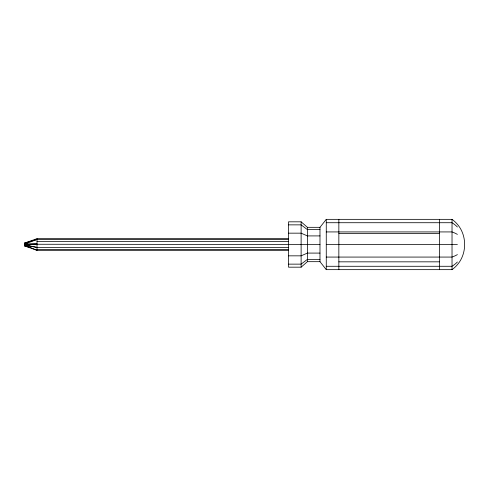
<?xml version="1.0" encoding="UTF-8"?>
<svg xmlns="http://www.w3.org/2000/svg" width="489" height="489" viewBox="0 0 489 489"><rect width="100%" height="100%" fill="white"/><g stroke="black" fill="none" stroke-linecap="round" stroke-linejoin="round"><path stroke-width="0.73" d="M319.983 227.324L326.267 219.347L452.025 219.347A30.312 30.312 0 0 1 457.386 224.292C467.05 235.441 467.05 253.559 457.386 264.708A30.312 30.312 0 0 1 452.025 269.653L326.267 269.653L319.983 261.676L319.983 227.324L307.404 227.324L301.12 221.823L288.541 221.823L288.541 267.177L301.12 267.177L307.404 261.676L319.983 261.676M319.983 244.5L24.45 244.249L37.023 239.445L288.541 239.445M288.541 238.663L37.023 238.663L24.45 243.125L24.45 245.875L37.023 250.337L288.541 250.337M37.023 239.445L24.45 243.149L25.929 243.082M24.45 244.06L27.408 243.754M24.45 244.249L37.023 243.485M25.929 245.808L24.45 245.851L28.643 247.086M24.45 244.818L37.023 244.5M326.267 222.721L452.025 222.721A30.312 26.247 0 0 1 457.386 227M288.541 224.861L301.12 224.861L307.404 229.622L319.983 229.622M326.267 231.927L452.025 231.927A30.312 15.153 0 0 1 457.386 234.396M288.541 233.161L301.12 233.161L307.404 235.912L319.983 235.912M338.846 233.553L439.452 233.553M37.023 241.578L288.541 241.578M326.267 244.5L457.386 244.5M37.023 238.663L37.023 250.337L24.45 244.94L37.023 247.422L288.541 247.422M37.023 249.555L288.541 249.555M319.983 253.088L307.404 253.088L301.12 255.839L288.541 255.839M326.267 257.073L452.025 257.073A30.312 15.153 0 0 0 457.386 254.604M319.983 259.378L307.404 259.378L301.12 264.139L288.541 264.139M338.846 261.835L439.452 261.835M326.267 266.279L452.025 266.279A30.312 26.247 0 0 0 457.386 262M24.45 244.751L25.929 244.842M24.45 244.94L25.929 245.093M27.408 245.246L28.888 245.405M24.45 245.007L25.929 245.185M24.45 244.91L37.023 247.422M452.025 219.347L452.025 269.653M439.452 219.347L439.452 269.653M338.846 219.347L338.846 269.653M326.267 219.347L326.267 269.653M307.404 227.324L307.404 261.676M301.12 221.823L301.12 267.177"/></g></svg>
